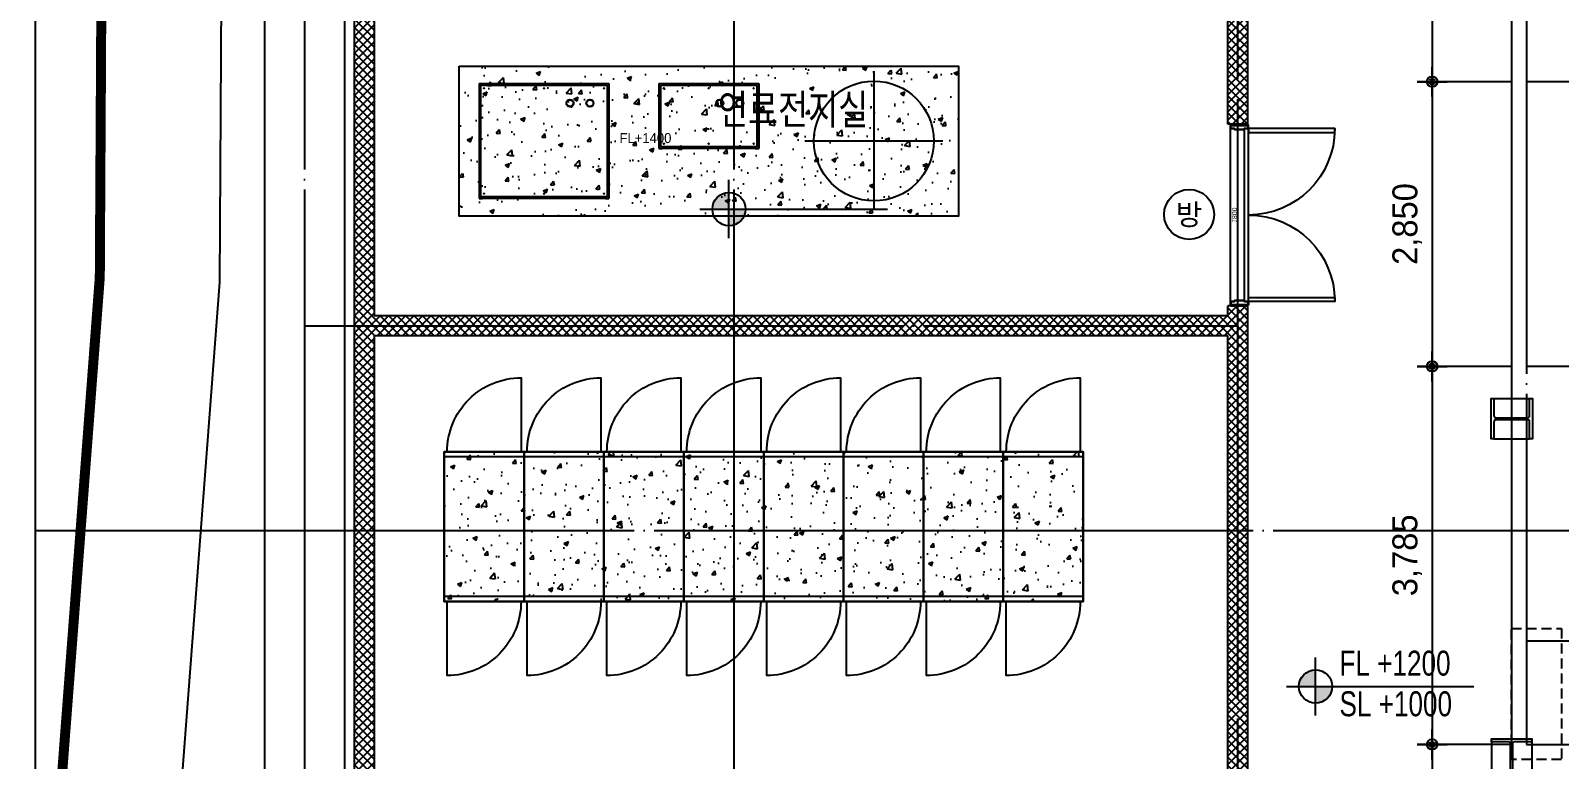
# Model space of a CAD drawing. Header units: millimetres. Extents: x 0 to 1390178, y 0 to 110113.
# Drawn here: x 8081 to 23394, y 29627 to 36923 of the extents above; entities that cross this region are included whole.
import ezdxf
from ezdxf.enums import TextEntityAlignment as Align
from ezdxf.xclip import XClip

# ---------------------------------------------------------------- set-up
doc = ezdxf.new("R2010")
doc.units = ezdxf.units.MM
doc.header["$LTSCALE"] = 100
doc.header["$XCLIPFRAME"] = 0
for name, pattern in [('X - 평면도$0$CEN', [62, 60, -1, 0, -1]), ('X - 평면도$0$HID', [1.5, 1, -0.5]), ('X - 평면도$0$PHANTOM2', [50, 40, -2, 2, -2, 2, -2])]:
    doc.linetypes.add(name, pattern=pattern)
doc.layers.get('DEFPOINTS').update_dxf_attribs({"color": 145})
for name, color, linetype in [('AA-MKXS', 7, 'Continuous'), ('AA-XXXX-SYMB', 7, 'Continuous'), ('AA-XXXX-TEXT', 3, 'Continuous'), ('DIM', 7, 'Continuous'), ('TEXT1', 7, 'Continuous'), ('X - 평면도$0$0-구역계', 1, 'Continuous'), ('X - 평면도$0$A-HAT', 253, 'Continuous'), ('X - 평면도$0$AA-WAXM-BROK', 3, 'Continuous'), ('X - 평면도$0$AA-WAXM-CONC', 2, 'Continuous'), ('X - 평면도$0$AA-XXXX-CNTL', 1, 'X - 평면도$0$CEN'), ('X - 평면도$0$AA-XXXX-PATT', 8, 'Continuous'), ('X - 평면도$0$CEN', 1, 'X - 평면도$0$CEN'), ('X - 평면도$0$M-PAD', 8, 'Continuous'), ('X - 평면도$0$S', 3, 'Continuous')]:
    doc.layers.add(name, color=color, linetype=linetype)
doc.layers.add('X - 평면도$0$A-door', color=4, linetype='Continuous', lineweight=25)
for name, color, linetype, plot in [('X - 평면도$0$A-GUIDE TEXT', 67, 'Continuous', False), ('X - 평면도$0$AA-XXXX-H', 195, 'Continuous', False), ('X - 평면도$0$DEFPOINT', 163, 'Continuous', False), ('X - 평면도$0$설비장비', 6, 'Continuous', False)]:
    doc.layers.add(name, color=color, linetype=linetype, plot=plot)
doc.styles.add('HAUD01', font='Dotum.ttf')
doc.styles.add('X - 평면도$0$HAUD01', font='Dotum.ttf')
doc.dimstyles.new('HAUD-80', dxfattribs={"dimscale": 100, "dimtxt": 2.5, "dimasz": 0.5, "dimexe": 0, "dimexo": 1.5, "dimgap": 1, "dimtad": 1, "dimdec": 0, "dimdsep": 46, "dimlunit": 6, "dimtxsty": 'HAUD01', "dimblk": 'Z_DOT', "dimcen": 2.5, "dimdle": 1.5, "dimclrd": 7, "dimclre": 7, "dimclrt": 4, "dimadec": 0, "dimazin": 0, "dimtfac": 1, "dimtdec": 0, "dimtix": 1, "dimtmove": 2, "dimatfit": 3, "dimfxl": 1, "dimtvp": 1, "dimtolj": 1, "dimtzin": 0, "dimarcsym": 0})
pattern_1 = [(50, (81513.93, -28393.1), (455.4617, -39.8477), [47.625, -523.875]), (355, (81513.93, -28393.1), (-88.1086, 477.642), [38.1, -419.1015]), (100.45144, (81551.9, -28396.43), (367.3531, 437.7944), [40.475, -445.2256]), (46.1842, (81513.9, -28266.1), (677.6976, -105.1058), [71.4375, -785.8125]), (96.63556, (81570.4, -28274.9), (593.5103, 618.5653), [60.7126, -667.839]), (351.18415, (81513.9, -28266.1), (593.5103, 618.5653), [57.15, -628.6493]), (21, (81577.43, -28297.86), (379.036, -255.663), [47.625, -523.875]), (326, (81577.43, -28297.86), (154.505, 460.47), [38.1, -419.1]), (71.45144, (81609, -28319.16), (533.541, 204.807), [40.475, -445.2248]), (37.5, (81513.93, -28393.11), (7.7215, 211.3876), [0, -414.02, 0, -425.45, 0, -420.6875]), (7.5, (81513.93, -28393.1), (167.04916, 250.45144), [0, -242.57, 0, -404.495, 0, -160.3375]), (327.5, (81372.32, -28393.11), (338.9765, -14.32186), [0, -158.75, 0, -495.3, 0, -657.225]), (317.5, (81308.82, -28393.1), (370.32295, 63.5662), [0, -206.375, 0, -328.93, 0, -466.725])]
pattern_2 = [(45, (0, 0), (-42.426407, 42.426407), []), (135, (0, 0), (-42.426407, -42.426407), [])]

# ---------------------------------------------------------------- blocks, each defined once
blk = doc.blocks.new('C1E7A367F')
at = {"layer": 'AA-XXXX-SYMB'}
h = blk.add_hatch(color=256, dxfattribs=at)
h.paths.add_polyline_path([(-800, 0), (0, 0), (0, 800, 0.414214)])
h.paths.add_polyline_path([(0, 0), (0, -800, 0.414214), (800, 0)])
for p, q in [((0, -1400), (0, 1400)), ((-1400, 0), (7614, 0))]:
    blk.add_line(p, q, dxfattribs=at)
blk.add_circle((0, 0), 800, dxfattribs=at)
blk = doc.blocks.new('dr_갑')
at = {"layer": 'TEXT1'}
blk.add_circle((0, 0), 400, dxfattribs=at)
at = {"layer": 'TEXT1', "style": 'HAUD01'}
blk.add_text('방', height=335, dxfattribs=at).set_placement((0, 0), align=Align.MIDDLE)
blk = doc.blocks.new('X - 평면도$0$A$C2B30775D')
at = {"layer": 'X - 평면도$0$A-HAT'}
h = blk.add_hatch(dxfattribs=at)
h.set_pattern_fill('AR-CONC', color=253, scale=2.5)
h.set_pattern_definition(pattern_1)
h.paths.add_polyline_path([(5500, 21430), (5500, 22930), (500, 22930), (500, 21430)])
h = blk.add_hatch(dxfattribs=at)
h.set_pattern_fill('AR-CONC', color=253, scale=2.5)
h.set_pattern_definition(pattern_1)
h.paths.add_polyline_path([(350, 19070), (350, 17570), (6750, 17570), (6750, 19070)])
at = {"layer": 'X - 평면도$0$A-HAT', "color": 253}
for points in [[(500, 22930), (5500, 22930), (5500, 21430), (500, 21430)], [(350, 19070), (6750, 19070), (6750, 17570), (350, 17570)]]:
    blk.add_lwpolyline(points, close=True, dxfattribs=at)
blk = doc.blocks.new('X - 평면도$0$A$C131C07CB')
at = {"layer": 'X - 평면도$0$0-구역계', "color": 1, "linetype": 'X - 평면도$0$PHANTOM2', "const_width": 100, "flags": 128}
blk.add_lwpolyline([(50108, 50546), (32940, 50631), (27658, 50496), (20509, 50187), (2300, 48329), (1988, 39918), (1940, 31390), (1399, 24265), (272, 6596), (50, 108), (11256, 50), (11486, 6795), (29909, 7122), (29397, 12805), (50106, 15382)], close=True, dxfattribs=at)
at = {"layer": 'X - 평면도$0$DEFPOINT'}
for points in [[(50108, 50546), (32940, 50631), (27658, 50496), (20509, 50187), (2300, 48329), (1988, 39918), (1940, 31390), (1399, 24265), (272, 6596), (50, 108), (11256, 50), (11486, 6795), (29909, 7122), (29397, 12805), (50106, 15382)], [(48908, 49352), (32952, 49431), (27700, 49296), (20596, 48990), (3461, 47241), (3188, 39892), (3140, 31341), (2596, 24182), (1470, 6537), (1291, 1301), (10096, 1256), (10325, 7974), (28598, 8299), (28098, 13852), (48906, 16442)]]:
    blk.add_lwpolyline(points, close=True, dxfattribs=at)
blk = doc.blocks.new('X - 평면도$0$20200115-1514258')
at = {"layer": 'X - 평면도$0$설비장비'}
for p, q in [((-400, 700), (400, 700)), ((-400, -700), (400, -700))]:
    blk.add_line(p, q, dxfattribs=at)
for points in [[(370, 750, 0.414214), (-370, 1490), (-370, 750)], [(-370, -750, 0.414214), (370, -1490), (370, -750)]]:
    blk.add_lwpolyline(points, format="xyb", dxfattribs=at)
blk.add_lwpolyline([(-400, 750), (400, 750), (400, -750), (-400, -750)], close=True, dxfattribs=at)
blk = doc.blocks.new('X - 평면도$0$A$C01CF22A4')
at = {"layer": 'X - 평면도$0$S', "xscale": -1}
for p in [(1110, 1490), (1910, 1490), (2710, 1490), (3510, 1490), (4310, 1490), (5110, 1490), (5910, 1490), (6710, 1490)]:
    blk.add_blockref('X - 평면도$0$20200115-1514258', p, dxfattribs=at)
blk = doc.blocks.new('X - 평면도$0$범한-6kw')
for p, q in [((4119253, -979867), (4119903, -979867)), ((4119253, -980831), (4119253, -979867)), ((4119267, -979902), (4119253, -979902)), ((4119268, -979902), (4119253, -979902)), ((4119254, -979902), (4119254, -979902)), ((4119257, -979902), (4119257, -979902)), ((4119888, -979881), (4119267, -979881)), ((4119267, -979902), (4119267, -979881)), ((4119267, -979887), (4119268, -979887)), ((4119267, -979901), (4119267, -979887)), ((4119268, -979901), (4119267, -979901)), ((4119267, -979925), (4119267, -979902)), ((4119267, -980831), (4119267, -979902)), ((4119268, -979925), (4119267, -979925)), ((4119268, -979996), (4119267, -979996)), ((4119268, -979882), (4119887, -979882)), ((4119278, -979882), (4119268, -979882)), ((4119268, -980851), (4119268, -979882)), ((4119268, -979882), (4119268, -979887)), ((4119878, -979882), (4119278, -979882)), ((4119278, -979882), (4119278, -979882)), ((4119283, -979882), (4119283, -979882)), ((4119284, -979881), (4119324, -979881)), ((4119284, -979881), (4119284, -979882)), ((4119324, -979881), (4119324, -979882)), ((4119325, -979882), (4119325, -979882)), ((4119328, -979882), (4119328, -979882)), ((4119371, -979881), (4119371, -979882)), ((4119396, -979881), (4119396, -979882)), ((4119403, -979881), (4119403, -979882)), ((4119412, -979882), (4119412, -979881)), ((4119503, -979881), (4119503, -979882)), ((4119603, -979881), (4119603, -979882)), ((4119613, -979881), (4119613, -979882)), ((4119620, -979881), (4119620, -979882)), ((4119803, -979882), (4119803, -979881)), ((4119820, -979881), (4119820, -979882)), ((4119824, -979881), (4119824, -979882)), ((4119828, -979882), (4119828, -979881)), ((4119831, -979882), (4119831, -979882)), ((4119873, -979882), (4119873, -979882)), ((4119878, -979882), (4119878, -979882)), ((4119888, -979882), (4119878, -979882)), ((4119887, -979882), (4119887, -980851)), ((4119888, -979901), (4119887, -979901)), ((4119903, -979902), (4119887, -979902)), ((4119888, -979902), (4119888, -979881)), ((4119888, -979901), (4119888, -979882)), ((4119888, -979902), (4119888, -980831)), ((4119888, -980002), (4119888, -979902)), ((4119903, -979902), (4119888, -979902)), ((4119888, -979941), (4119888, -979941)), ((4119903, -979902), (4119903, -979867)), ((4119903, -979902), (4119903, -980831)), ((4119267, -980002), (4119268, -980002)), ((4119268, -980002), (4119267, -980002)), ((4119267, -980003), (4119268, -980003)), ((4119267, -980005), (4119268, -980005)), ((4119268, -980014), (4119267, -980014)), ((4119267, -980030), (4119268, -980030)), ((4119267, -980032), (4119268, -980032)), ((4119267, -980091), (4119268, -980091)), ((4119268, -980099), (4119267, -980099)), ((4119268, -980103), (4119267, -980103)), ((4119268, -980109), (4119267, -980109)), ((4119268, -980109), (4119268, -980222)), ((4119888, -980002), (4119887, -980002)), ((4119888, -980003), (4119887, -980003)), ((4119888, -980030), (4119887, -980030)), ((4119888, -980032), (4119887, -980032)), ((4119888, -980030), (4119888, -980003)), ((4119888, -980007), (4119888, -980007)), ((4119888, -980027), (4119888, -980027)), ((4119888, -980347), (4119888, -980032)), ((4119268, -980222), (4119267, -980222)), ((4119268, -980228), (4119267, -980228)), ((4119267, -980232), (4119268, -980232)), ((4119268, -980240), (4119267, -980240)), ((4119268, -980285), (4119267, -980285)), ((4119268, -980285), (4119268, -980347)), ((4119267, -980317), (4119268, -980317)), ((4119268, -980326), (4119267, -980326)), ((4119268, -980329), (4119267, -980329)), ((4119268, -980347), (4119267, -980347)), ((4119267, -980348), (4119268, -980348)), ((4119268, -980348), (4119268, -980386)), ((4119888, -980347), (4119887, -980347)), ((4119887, -980348), (4119888, -980348)), ((4119888, -980386), (4119887, -980386)), ((4119887, -980387), (4119888, -980387)), ((4119888, -980386), (4119888, -980348)), ((4119888, -980690), (4119888, -980387)), ((4119888, -980702), (4119887, -980702)), ((4119888, -980703), (4119887, -980703)), ((4119888, -980730), (4119887, -980730)), ((4119888, -980732), (4119887, -980732)), ((4119888, -980707), (4119888, -980707)), ((4119888, -980707), (4119888, -980727)), ((4119888, -980727), (4119888, -980727)), ((4119888, -980832), (4119888, -980744)), ((4119267, -980831), (4119253, -980831)), ((4119268, -980832), (4119253, -980832)), ((4119253, -980867), (4119253, -980832)), ((4119253, -980867), (4119903, -980867)), ((4119267, -980832), (4119267, -980852)), ((4119267, -980833), (4119268, -980833)), ((4119267, -980852), (4119888, -980852)), ((4119268, -980777), (4119268, -980832)), ((4119268, -980833), (4119268, -980852)), ((4119887, -980851), (4119268, -980851)), ((4119268, -980852), (4119278, -980852)), ((4119278, -980851), (4119278, -980852)), ((4119878, -980852), (4119278, -980852)), ((4119283, -980851), (4119283, -980852)), ((4119325, -980851), (4119325, -980852)), ((4119328, -980851), (4119328, -980852)), ((4119403, -980852), (4119403, -980852)), ((4119503, -980852), (4119503, -980852)), ((4119803, -980852), (4119803, -980852)), ((4119828, -980852), (4119828, -980851)), ((4119831, -980851), (4119831, -980852)), ((4119873, -980851), (4119873, -980852)), ((4119878, -980851), (4119878, -980852)), ((4119878, -980852), (4119888, -980852)), ((4119903, -980832), (4119887, -980832)), ((4119887, -980833), (4119888, -980833)), ((4119888, -980793), (4119888, -980793)), ((4119903, -980831), (4119888, -980831)), ((4119888, -980832), (4119888, -980852)), ((4119888, -980852), (4119888, -980833)), ((4119903, -980867), (4119903, -980832))]:
    blk.add_line(p, q)
for centre, radius in [((4119300, -979917), 2.5), ((4119300, -979917), 1.65), ((4119855, -979917), 2.5), ((4119855, -979917), 1.65), ((4119448, -980057), 36.5), ((4119448, -980057), 33.5), ((4119448, -980257), 36.5), ((4119448, -980257), 33.5), ((4119300, -980367), 2.5), ((4119300, -980367), 1.65), ((4119855, -980367), 2.5), ((4119855, -980367), 1.65), ((4119300, -980817), 2.5), ((4119300, -980817), 1.65), ((4119855, -980817), 2.5), ((4119855, -980817), 1.65)]:
    blk.add_circle(centre, radius)
for centre, radius, start, end in [((4119300, -979917), 2, 345, 285), ((4119376, -979883), 3.1, 137.2798, 148.8774), ((4119376, -979883), 3.1, 31.1226, 42.7202), ((4119391, -979883), 3.1, 137.2798, 148.8774), ((4119391, -979883), 3.1, 31.1226, 42.7202), ((4119408, -979885), 5, 126.7865, 135.5262), ((4119408, -979885), 5, 122.5286, 132.0019), ((4119855, -979917), 2, 345, 285), ((4119300, -980367), 2, 345, 285), ((4119855, -980367), 2, 345, 285), ((4119773, -980717), 118, 12.1327, 14.1371), ((4119773, -980717), 118, 345.8629, 347.8673), ((4119300, -980817), 2, 345, 285), ((4119611, -980789), 63.3, 275.2885, 278.191), ((4119611, -980789), 63.4, 278.1913, 278.9431), ((4119840, -980789), 63.3, 261.0571, 264.7109), ((4119855, -980817), 2, 345, 285)]:
    blk.add_arc(centre, radius, start, end)
for points, knots in [([(4119590, -980852), (4119590, -980852), (4119590, -980852), (4119591, -980852), (4119591, -980852)], [0, 0, 0, 0, 0.263039, 1, 1, 1, 1]), ([(4119609, -980852), (4119609, -980852), (4119609, -980852), (4119609, -980852), (4119610, -980852)], [0, 0, 0, 0, 0.263045, 1, 1, 1, 1]), ([(4119839, -980852), (4119838, -980852), (4119838, -980852), (4119838, -980852), (4119838, -980852)], [0, 0, 0, 0, 0.238023, 1, 1, 1, 1]), ([(4119857, -980852), (4119857, -980852), (4119857, -980852), (4119857, -980852), (4119857, -980852)], [0, 0, 0, 0, 0.238028, 1, 1, 1, 1]), ([(4119860, -980852), (4119860, -980852), (4119860, -980852), (4119860, -980852), (4119860, -980852)], [0, 0, 0, 0, 0.263039, 1, 1, 1, 1])]:
    blk.add_open_spline(points, degree=3, knots=knots)
blk = doc.blocks.new('X - 평면도$0$범한-10kW')
for p, q in [((4119253, -980867), (4120403, -980867)), ((4119253, -982131), (4119253, -980867)), ((4119267, -980902), (4119253, -980902)), ((4119268, -980902), (4119253, -980902)), ((4119254, -980902), (4119254, -980902)), ((4119257, -980902), (4119257, -980902)), ((4120388, -980881), (4119267, -980881)), ((4119267, -980902), (4119267, -980881)), ((4119267, -980887), (4119268, -980887)), ((4119267, -980901), (4119267, -980887)), ((4119268, -980901), (4119267, -980901)), ((4119267, -980925), (4119267, -980902)), ((4119267, -982131), (4119267, -980902)), ((4119268, -980882), (4120387, -980882)), ((4119278, -980882), (4119268, -980882)), ((4119268, -982151), (4119268, -980882)), ((4119268, -980882), (4119268, -980887)), ((4120378, -980882), (4119278, -980882)), ((4119278, -980882), (4119278, -980882)), ((4119283, -980882), (4119283, -980882)), ((4119284, -980881), (4119324, -980881)), ((4119284, -980881), (4119284, -980882)), ((4119324, -980881), (4119324, -980882)), ((4119325, -980882), (4119325, -980882)), ((4119328, -980882), (4119328, -980882)), ((4119371, -980881), (4119371, -980882)), ((4119396, -980881), (4119396, -980882)), ((4119403, -980881), (4119403, -980882)), ((4119412, -980882), (4119412, -980881)), ((4119503, -980881), (4119503, -980882)), ((4119653, -980882), (4119653, -980881)), ((4120253, -980881), (4120253, -980882)), ((4120263, -980881), (4120263, -980882)), ((4120270, -980881), (4120270, -980882)), ((4120320, -980881), (4120320, -980882)), ((4120324, -980881), (4120324, -980882)), ((4120328, -980882), (4120328, -980881)), ((4120331, -980882), (4120331, -980882)), ((4120373, -980882), (4120373, -980882)), ((4120378, -980882), (4120378, -980882)), ((4120388, -980882), (4120378, -980882)), ((4120387, -980882), (4120387, -982151)), ((4120388, -980901), (4120387, -980901)), ((4120403, -980902), (4120387, -980902)), ((4120388, -980902), (4120388, -980881)), ((4120388, -980901), (4120388, -980882)), ((4120388, -980902), (4120388, -982131)), ((4120388, -981002), (4120388, -980902)), ((4120403, -980902), (4120388, -980902)), ((4120403, -980902), (4120403, -980867)), ((4120403, -980902), (4120403, -982131)), ((4119268, -980925), (4119267, -980925)), ((4119268, -980996), (4119267, -980996)), ((4119267, -981002), (4119268, -981002)), ((4119268, -981002), (4119267, -981002)), ((4119267, -981003), (4119268, -981003)), ((4119267, -981005), (4119268, -981005)), ((4119268, -981014), (4119267, -981014)), ((4119267, -981030), (4119268, -981030)), ((4119267, -981032), (4119268, -981032)), ((4120388, -981002), (4120387, -981002)), ((4120388, -981003), (4120387, -981003)), ((4120388, -981030), (4120387, -981030)), ((4120388, -981032), (4120387, -981032)), ((4120388, -980941), (4120388, -980941)), ((4120388, -981030), (4120388, -981003)), ((4120388, -981007), (4120388, -981007)), ((4120388, -981027), (4120388, -981027)), ((4120388, -981497), (4120388, -981032)), ((4119267, -981091), (4119268, -981091)), ((4119268, -981099), (4119267, -981099)), ((4119268, -981103), (4119267, -981103)), ((4119268, -981109), (4119267, -981109)), ((4119268, -981109), (4119268, -981222)), ((4119268, -981222), (4119267, -981222)), ((4119268, -981228), (4119267, -981228)), ((4119267, -981232), (4119268, -981232)), ((4119268, -981240), (4119267, -981240)), ((4119267, -981317), (4119268, -981317)), ((4119268, -981326), (4119267, -981326)), ((4119268, -981329), (4119267, -981329)), ((4119268, -981435), (4119267, -981435)), ((4119268, -981497), (4119267, -981497)), ((4119267, -981498), (4119268, -981498)), ((4119268, -981435), (4119268, -981497)), ((4119268, -981498), (4119268, -981536)), ((4120388, -981497), (4120387, -981497)), ((4120387, -981498), (4120388, -981498)), ((4120388, -981536), (4120388, -981498)), ((4120388, -981536), (4120387, -981536)), ((4120387, -981537), (4120388, -981537)), ((4120388, -981990), (4120388, -981537)), ((4119267, -982131), (4119253, -982131)), ((4119268, -982132), (4119253, -982132)), ((4119253, -982167), (4119253, -982132)), ((4119267, -982132), (4119267, -982152)), ((4119267, -982133), (4119268, -982133)), ((4119268, -982077), (4119268, -982132)), ((4119268, -982133), (4119268, -982152)), ((4120388, -982002), (4120387, -982002)), ((4120388, -982003), (4120387, -982003)), ((4120388, -982030), (4120387, -982030)), ((4120388, -982032), (4120387, -982032)), ((4120403, -982132), (4120387, -982132)), ((4120387, -982133), (4120388, -982133)), ((4120388, -982007), (4120388, -982007)), ((4120388, -982007), (4120388, -982027)), ((4120388, -982027), (4120388, -982027)), ((4120388, -982132), (4120388, -982044)), ((4120388, -982093), (4120388, -982093)), ((4120403, -982131), (4120388, -982131)), ((4120388, -982132), (4120388, -982152)), ((4120388, -982152), (4120388, -982133)), ((4120403, -982167), (4120403, -982132)), ((4119253, -982167), (4120403, -982167)), ((4119267, -982152), (4120388, -982152)), ((4120387, -982151), (4119268, -982151)), ((4119268, -982152), (4119278, -982152)), ((4119278, -982151), (4119278, -982152)), ((4120378, -982152), (4119278, -982152)), ((4119283, -982151), (4119283, -982152)), ((4119325, -982151), (4119325, -982152)), ((4119328, -982151), (4119328, -982152)), ((4119403, -982152), (4119403, -982152)), ((4119503, -982152), (4119503, -982152)), ((4119653, -982152), (4119653, -982152)), ((4120328, -982152), (4120328, -982151)), ((4120331, -982151), (4120331, -982152)), ((4120373, -982151), (4120373, -982152)), ((4120378, -982151), (4120378, -982152)), ((4120378, -982152), (4120388, -982152))]:
    blk.add_line(p, q)
for centre, radius in [((4119300, -980917), 2.5), ((4119300, -980917), 1.65), ((4120355, -980917), 2.5), ((4120355, -980917), 1.65), ((4119448, -981057), 36.5), ((4119448, -981057), 33.5), ((4119448, -981257), 36.5), ((4119448, -981257), 33.5), ((4119300, -981517), 2.5), ((4119300, -981517), 1.65), ((4120355, -981517), 2.5), ((4120355, -981517), 1.65), ((4119300, -982117), 2.5), ((4119300, -982117), 1.65), ((4120355, -982117), 2.5), ((4120355, -982117), 1.65)]:
    blk.add_circle(centre, radius)
for centre, radius, start, end in [((4119300, -980917), 2, 345, 285), ((4119376, -980883), 3.1, 137.2798, 148.8774), ((4119376, -980883), 3.1, 31.1226, 42.7202), ((4119391, -980883), 3.1, 137.2798, 148.8774), ((4119391, -980883), 3.1, 31.1226, 42.7202), ((4119408, -980885), 5, 126.7865, 135.5262), ((4119408, -980885), 5, 122.5286, 132.0019), ((4120355, -980917), 2, 345, 285), ((4119300, -981517), 2, 345, 285), ((4120355, -981517), 2, 345, 285), ((4119300, -982117), 2, 345, 285), ((4120355, -982117), 2, 345, 285), ((4120273, -982017), 118, 12.1327, 14.1371), ((4120273, -982017), 118, 345.8629, 347.8673), ((4119690, -982089), 63.3, 261.0571, 264.7109), ((4120261, -982089), 63.3, 275.2885, 278.191), ((4120261, -982089), 63.4, 278.1913, 278.9431)]:
    blk.add_arc(centre, radius, start, end)
for points, knots in [([(4119689, -982152), (4119688, -982152), (4119688, -982152), (4119688, -982152), (4119688, -982152)], [0, 0, 0, 0, 0.238023, 1, 1, 1, 1]), ([(4119707, -982152), (4119707, -982152), (4119707, -982152), (4119707, -982152), (4119707, -982152)], [0, 0, 0, 0, 0.238028, 1, 1, 1, 1]), ([(4119710, -982152), (4119710, -982152), (4119710, -982152), (4119710, -982152), (4119710, -982152)], [0, 0, 0, 0, 0.263039, 1, 1, 1, 1]), ([(4120240, -982152), (4120240, -982152), (4120240, -982152), (4120241, -982152), (4120241, -982152)], [0, 0, 0, 0, 0.263039, 1, 1, 1, 1]), ([(4120259, -982152), (4120259, -982152), (4120259, -982152), (4120259, -982152), (4120260, -982152)], [0, 0, 0, 0, 0.263045, 1, 1, 1, 1])]:
    blk.add_open_spline(points, degree=3, knots=knots)
blk = doc.blocks.new('X - 평면도$0$A$C598E7E63')
at = {"layer": 'X - 평면도$0$M-PAD'}
for points in [[(1950, 32080), (6950, 32080), (6950, 30580), (1950, 30580)], [(1800, 28220), (8200, 28220), (8200, 26720), (1800, 26720)]]:
    blk.add_lwpolyline(points, close=True, dxfattribs=at)
at = {"layer": 'X - 평면도$0$설비장비'}
for p, q in [((6104, 32031), (6104, 30639)), ((5413, 31331), (6796, 31331))]:
    blk.add_line(p, q, dxfattribs=at)
blk.add_circle((6104, 31331), 600, dxfattribs=at)
blk.add_blockref('X - 평면도$0$A$C01CF22A4', (1090, 25980))
at = {"layer": 'X - 평면도$0$설비장비', "rotation": 270}
for name, p in [('X - 평면도$0$범한-10kW', (984317, 4151158)), ('X - 평면도$0$범한-6kw', (984817, 4151158))]:
    blk.add_blockref(name, p, dxfattribs=at)
blk = doc.blocks.new('X - 평면도$0$B5F_COL')
at = {"layer": 'X - 평면도$0$DEFPOINT', "linetype": 'X - 평면도$0$HID'}
blk.add_lwpolyline([(-76888, 45693), (-76888, 44383), (-77388, 44383), (-77388, 45693), (-76888, 45693)], dxfattribs=at)
blk = doc.blocks.new('X - 평면도$0$A$C5db30ff4')
at = {"layer": 'X - 평면도$0$AA-WAXM-CONC'}
for p, q in [((-46517, 31984), (-46517, -13959)), ((-45717, 27391), (-45717, -8209)), ((-34027, 20691), (-34027, 11181))]:
    blk.add_line(p, q, dxfattribs=at)
at = {"layer": 'X - 평면도$0$AA-XXXX-CNTL'}
for p, q in [((-33877, 21041), (-33877, 11331)), ((-33877, 17966), (-25227, 17966)), ((-33877, 15116), (-27927, 15116)), ((-30577, 12366), (-33877, 12366)), ((-33877, 11331), (-27902, 11331))]:
    blk.add_line(p, q, dxfattribs=at)
blk = doc.blocks.new('X - 평면도$0$A$Cb11c32c7')
at = {"layer": 'X - 평면도$0$AA-XXXX-H'}
blk.add_lwpolyline([(-9, 154, 0.414214), (-31, 176), (-202, 176), (-202, 205), (202, 205), (202, 176), (31, 176, 0.414214), (9, 154), (9, -159, 0.414214), (31, -181), (202, -181), (202, -209), (-202, -209), (-202, -181), (-31, -181, 0.414214), (-9, -159)], format="xyb", close=True, dxfattribs=at)
at = {"layer": 'X - 평면도$0$DEFPOINT', "color": 195}
for p, q in [((-202, 176), (-202, -181)), ((202, 176), (202, -181))]:
    blk.add_line(p, q, dxfattribs=at)
blk = doc.blocks.new('X - 평면도$0$A$C3919c76b')
at = {"rotation": 90}
blk.add_blockref('X - 평면도$0$A$Cb11c32c7', (-77388, 47793), dxfattribs=at)
blk.add_blockref('X - 평면도$0$A$Cb11c32c7', (-77388, 44383))
blk = doc.blocks.new('X - 평면도$0$A$C69CA1AF6')
blk.add_blockref('X - 평면도$0$A$C3919c76b', (43361, -33202))
blk = doc.blocks.new('X - 평면도$0$A$C9949ff83')
at = {"layer": 'DEFPOINTS'}
for points in [[(0, 59400), (84000, 59400), (84000, 0), (0, 0)], [(2000, 1700), (75000, 1700), (75000, 57700), (2000, 57700)]]:
    blk.add_lwpolyline(points, close=True, dxfattribs=at)
blk = doc.blocks.new('X - 평면도$0$철재양여닫이문(S)1')
at = {"layer": 'X - 평면도$0$A-door', "color": 9}
for p, q in [((35, 0), (1765, 0)), ((45, -40), (1755, -40)), ((35, -180), (1765, -180))]:
    blk.add_line(p, q, dxfattribs=at)
at = {"layer": 'X - 평면도$0$A-door'}
for points in [[(75, 865), (35, 865), (35, 0), (75, 0)], [(1725, 865), (1765, 865), (1765, 0), (1725, 0)], [(2, -30), (2, -2), (33, -2), (33, -42), (43, -42), (43, -138), (33, -138), (33, -178), (2, -178), (2, -150), (0, -150), (0, -180), (35, -180), (35, -140), (45, -140), (45, -40), (35, -40), (35, 0), (0, 0), (0, -30)], [(1798, -30), (1798, -2), (1767, -2), (1767, -42), (1757, -42), (1757, -138), (1767, -138), (1767, -178), (1798, -178), (1798, -150), (1800, -150), (1800, -180), (1765, -180), (1765, -140), (1755, -140), (1755, -40), (1765, -40), (1765, 0), (1800, 0), (1800, -30)]]:
    blk.add_lwpolyline(points, close=True, dxfattribs=at)
at = {"layer": 'X - 평면도$0$A-door', "color": 8}
for points in [[(33, -2), (2, -2), (2, -178), (33, -178), (33, -177), (3, -177), (3, -3), (33, -3)], [(1767, -2), (1798, -2), (1798, -178), (1767, -178), (1767, -177), (1797, -177), (1797, -3), (1767, -3)]]:
    blk.add_lwpolyline(points, close=True, dxfattribs=at)
at = {"layer": 'X - 평면도$0$A-door', "color": 1}
for centre, start, end in [((35, 0), 0, 90), ((1765, 0), 90, 180)]:
    blk.add_arc(centre, 865, start, end, dxfattribs=at)
at = {"layer": 'X - 평면도$0$A-GUIDE TEXT'}
for p, q in [((-10, -175), (-10, -5)), ((1810, -175), (1810, -5))]:
    blk.add_line(p, q, dxfattribs=at)
at = {"layer": 'X - 평면도$0$DEFPOINT', "style": 'X - 평면도$0$HAUD01'}
blk.add_text('1800', height=50, dxfattribs=at).set_placement((898, -180), align=Align.BOTTOM_CENTER)
blk = doc.blocks.new('X - 평면도', base_point=(-475.4, -286.7))
at = {"layer": 'X - 평면도$0$AA-XXXX-PATT'}
h = blk.add_hatch(dxfattribs=at)
h.set_pattern_fill('_USER', color=256, scale=60, angle=45, double=1, pattern_type=0)
h.set_pattern_definition(pattern_2)
h.paths.add_polyline_path([(39522, 52723.1), (39522, 52923.1), (37022, 52923.1), (37022, 48823.1), (37222, 48823.1), (37222, 52723.1)])
h = blk.add_hatch(dxfattribs=at)
h.set_pattern_fill('_USER', color=256, scale=60, angle=45, double=1, pattern_type=0)
h.set_pattern_definition(pattern_2)
h.paths.add_polyline_path([(46302, 52923.1), (41822, 52923.1), (41822, 52723.1), (45772, 52723.1), (45772, 50743.1), (45972, 50743.1), (45972, 52723.1), (46302, 52723.1)])
h = blk.add_hatch(dxfattribs=at)
h.set_pattern_fill('_USER', color=256, scale=60, angle=45, double=1, pattern_type=0)
h.set_pattern_definition(pattern_2)
h.paths.add_polyline_path([(43852, 32493.1), (41822, 32493.1), (41822, 32293.1), (43852, 32293.1)], flags=17)
h.paths.add_polyline_path([(37022, 26993.1), (37222, 26993.1), (37222, 32293.1), (39822, 32293.1), (39822, 32493.1), (37222, 32493.1), (37222, 48623.1), (45772, 48623.1), (45772, 43793.1), (45972, 43793.1), (45972, 48923.1), (45772, 48923.1), (45772, 48823.1), (37022, 48823.1)])
at = {"layer": 'DEFPOINTS'}
blk.add_lwpolyline([(27286.2, 9289.6), (88213.6, 9289.6), (88213.6, -40156.9), (27286.2, -40156.9)], close=True, dxfattribs=at)
at = {"layer": 'X - 평면도$0$AA-WAXM-BROK'}
for p, q in [((37022, 60593.1), (37022, 26993.1)), ((37222, 52723.1), (37222, 48823.1)), ((45772, 50743.1), (45772, 52723.1)), ((45972, 50743.1), (45972, 52723.1)), ((45972, 50743.1), (45772, 50743.1)), ((45772, 48823.1), (45772, 48923.1)), ((45972, 48923.1), (45772, 48923.1)), ((45972, 43793.1), (45972, 48923.1)), ((45772, 48823.1), (37222, 48823.1)), ((37222, 48623.1), (37222, 32493.1)), ((45772, 48623.1), (37222, 48623.1)), ((45772, 43793.1), (45772, 48623.1))]:
    blk.add_line(p, q, dxfattribs=at)
at = {"layer": 'X - 평면도$0$AA-XXXX-CNTL'}
for p, q in [((36522, 68689.6), (36522, 19243.1)), ((40822, 68689.6), (40822, 19243.1)), ((27286.2, 46673.1), (88213.6, 46673.1)), ((27286.2, -12726.9), (88213.6, -12726.9))]:
    blk.add_line(p, q, dxfattribs=at)
at = {"layer": 'X - 평면도$0$CEN'}
for p, q in [((45872, 26393.1), (45872, 52823.1)), ((36522, 48723.1), (45872, 48723.1))]:
    blk.add_line(p, q, dxfattribs=at)
for name, p in [('X - 평면도$0$A$C5db30ff4', (82639.2, 33202.2)), ('X - 평면도$0$B5F_COL', (126000, 0)), ('X - 평면도$0$A$C69CA1AF6', (82639.2, 33202.2)), ('X - 평면도$0$A$C2B30775D', (37572, 28393.1)), ('X - 평면도$0$A$C598E7E63', (36122, 19243.1)), ('X - 평면도$0$A$C9949ff83', (19249.9, -44644.1))]:
    blk.add_blockref(name, p)
at = {"layer": 'DEFPOINTS'}
blk.add_blockref('X - 평면도$0$A$C131C07CB', (32532.9, 17819.8), dxfattribs=at)
at = {"layer": 'X - 평면도$0$A-door', "xscale": -1, "rotation": 270}
blk.add_blockref('X - 평면도$0$철재양여닫이문(S)1', (45977, 48933.1), dxfattribs=at)
at = {"layer": 'X - 평면도$0$DEFPOINT', "style": 'X - 평면도$0$HAUD01'}
blk.add_text('FL+1400', height=100, dxfattribs=at).set_placement((39677.9, 50553.4))
blk = doc.blocks.new('Z_DOT')
at = {"layer": 'DIM', "color": 0}
for p, q in [((-3, 0), (3, 0)), ((0, -3), (0, 3))]:
    blk.add_line(p, q, dxfattribs=at)
for radius in [1.05, 0.525]:
    blk.add_circle((0, 0), radius, dxfattribs=at)
blk = doc.blocks.new('*D645')
at = {"layer": 'DEFPOINTS', "color": 0, "transparency": 16777216}
for p in [(23064, 39487), (22119, 36412), (23064, 36412)]:
    blk.add_point(p, dxfattribs=at)
at = {"layer": 'DIM', "color": 7, "lineweight": -2, "transparency": 16777216}
for p, q in [((22914, 39487), (22119, 39487)), ((22119, 39437), (22119, 36462)), ((22914, 36412), (22119, 36412))]:
    blk.add_line(p, q, dxfattribs=at)
at = {"layer": 'DIM', "color": 7, "lineweight": -2, "transparency": 16777216, "xscale": 50, "yscale": 50, "zscale": 50}
for p, rotation in [((22119, 39487), 90), ((22119, 36412), 270)]:
    blk.add_blockref('Z_DOT', p, dxfattribs=dict(at, rotation=rotation))
at = {"layer": 'DIM', "color": 4, "transparency": 16777216, "insert": (21869, 37950), "char_height": 250, "attachment_point": 5, "rotation": 90, "style": 'HAUD01'}
blk.add_mtext('\\A1;3,075', dxfattribs=at)
blk = doc.blocks.new('*D646')
at = {"layer": 'DEFPOINTS', "color": 0, "transparency": 16777216}
for p in [(23064, 36412), (22119, 33562), (23064, 33562)]:
    blk.add_point(p, dxfattribs=at)
at = {"layer": 'DIM', "color": 7, "lineweight": -2, "transparency": 16777216}
for p, q in [((22914, 36412), (22119, 36412)), ((22119, 36362), (22119, 33612)), ((22914, 33562), (22119, 33562))]:
    blk.add_line(p, q, dxfattribs=at)
at = {"layer": 'DIM', "color": 7, "lineweight": -2, "transparency": 16777216, "xscale": 50, "yscale": 50, "zscale": 50}
for p, rotation in [((22119, 36412), 90), ((22119, 33562), 270)]:
    blk.add_blockref('Z_DOT', p, dxfattribs=dict(at, rotation=rotation))
at = {"layer": 'DIM', "color": 4, "transparency": 16777216, "insert": (21869, 34987), "char_height": 250, "attachment_point": 5, "rotation": 90, "style": 'HAUD01'}
blk.add_mtext('\\A1;2,850', dxfattribs=at)
blk = doc.blocks.new('*D647')
at = {"layer": 'DEFPOINTS', "color": 0, "transparency": 16777216}
for p in [(23064, 33562), (22119, 29777), (23064, 29777)]:
    blk.add_point(p, dxfattribs=at)
at = {"layer": 'DIM', "color": 7, "lineweight": -2, "transparency": 16777216}
for p, q in [((22914, 33562), (22119, 33562)), ((22119, 33512), (22119, 29827)), ((22914, 29777), (22119, 29777))]:
    blk.add_line(p, q, dxfattribs=at)
at = {"layer": 'DIM', "color": 7, "lineweight": -2, "transparency": 16777216, "xscale": 50, "yscale": 50, "zscale": 50}
for p, rotation in [((22119, 33562), 90), ((22119, 29777), 270)]:
    blk.add_blockref('Z_DOT', p, dxfattribs=dict(at, rotation=rotation))
at = {"layer": 'DIM', "color": 4, "transparency": 16777216, "insert": (21869, 31670), "char_height": 250, "attachment_point": 5, "rotation": 90, "style": 'HAUD01'}
blk.add_mtext('\\A1;3,785', dxfattribs=at)
blk = doc.blocks.new('*D648')
at = {"layer": 'DEFPOINTS', "color": 0, "transparency": 16777216}
for p in [(23064, 29777), (22119, 24817), (23064, 24817)]:
    blk.add_point(p, dxfattribs=at)
at = {"layer": 'DIM', "color": 7, "lineweight": -2, "transparency": 16777216}
for p, q in [((22914, 29777), (22119, 29777)), ((22119, 29727), (22119, 24867)), ((22914, 24817), (22119, 24817))]:
    blk.add_line(p, q, dxfattribs=at)
at = {"layer": 'DIM', "color": 7, "lineweight": -2, "transparency": 16777216, "xscale": 50, "yscale": 50, "zscale": 50}
for p, rotation in [((22119, 29777), 90), ((22119, 24817), 270)]:
    blk.add_blockref('Z_DOT', p, dxfattribs=dict(at, rotation=rotation))
at = {"layer": 'DIM', "color": 4, "transparency": 16777216, "insert": (21869, 27297), "char_height": 250, "attachment_point": 5, "rotation": 90, "style": 'HAUD01'}
blk.add_mtext('\\A1;4,960', dxfattribs=at)

msp = doc.modelspace()

# ---------------------------------------------------------------- block references
ref = msp.add_blockref('X - 평면도', (-26173.8, -15042.6))
XClip(ref).set_block_clipping_path([(33824.3412808923, 19243.1096737636), (88213.6007375629, 68689.6188814965)])

# ---------------------------------------------------------------- next in the draw order: linework, layer by layer
at = {"layer": 'DEFPOINTS'}
msp.add_lwpolyline([(54074.1, 53933.7), (8125.9, 53933.7), (8125.9, 4365.1), (54074.1, 4365.1)], close=True, dxfattribs=at)

# ---------------------------------------------------------------- next in the draw order: block references
ref = msp.add_blockref('X - 평면도', (-9161.4, 44357.4))
XClip(ref).set_block_clipping_path([(62960.0628521051, -40278.9423275622), (79064.4586540633, 9289.6188814864)])
at = {"xscale": 0.6262795275590645, "yscale": 0.6262795275590645, "zscale": 0.6262795275590645}
msp.add_blockref('dr_갑', (19685, 35083.2), dxfattribs=at)
at = {"layer": 'AA-MKXS', "xscale": 0.2083333330228925, "yscale": 0.2083333330228925, "zscale": 0.2083333330228925}
for p in [(15076.3, 35136), (20951.7, 30357.3)]:
    msp.add_blockref('C1E7A367F', p, dxfattribs=at)

# ---------------------------------------------------------------- next in the draw order: texts
at = {"layer": 'AA-XXXX-TEXT', "style": 'HAUD01', "width": 0.8}
msp.add_text('연료전지실', height=300, dxfattribs=at).set_placement((15718.3, 36133.9), align=Align.MIDDLE_CENTER)
for s, p in [('FL +1200', (21190.6, 30390.7)), ('SL +1000', (21190.6, 29983.9))]:
    msp.add_text(s, height=250, dxfattribs=at).set_placement(p, align=Align.BOTTOM_LEFT)

# ---------------------------------------------------------------- next in the draw order: dimensions: what is measured, and where the dimension line sits
at = {"layer": 'DIM'}
for base, p1, p2, picture, middle in [((22118.5, 36412.2), (23063.6, 39487.2), (23063.6, 36412.2), '*D645', (21869.3, 37949.7)), ((22118.5, 33562.2), (23063.6, 36412.2), (23063.6, 33562.2), '*D646', (21869.3, 34987.2)), ((22118.5, 29777.2), (23063.6, 33562.2), (23063.6, 29777.2), '*D647', (21869.3, 31669.7)), ((22118.5, 24817.2), (23063.6, 29777.2), (23063.6, 24817.2), '*D648', (21869.3, 27297.2))]:
    dim = msp.add_linear_dim(base=base, p1=p1, p2=p2, angle=90, dimstyle='HAUD-80', dxfattribs=at)
    dim.commit()
    dim.dimension.update_dxf_attribs({"geometry": picture, "text_midpoint": middle})

doc.saveas('drawing.dxf')
